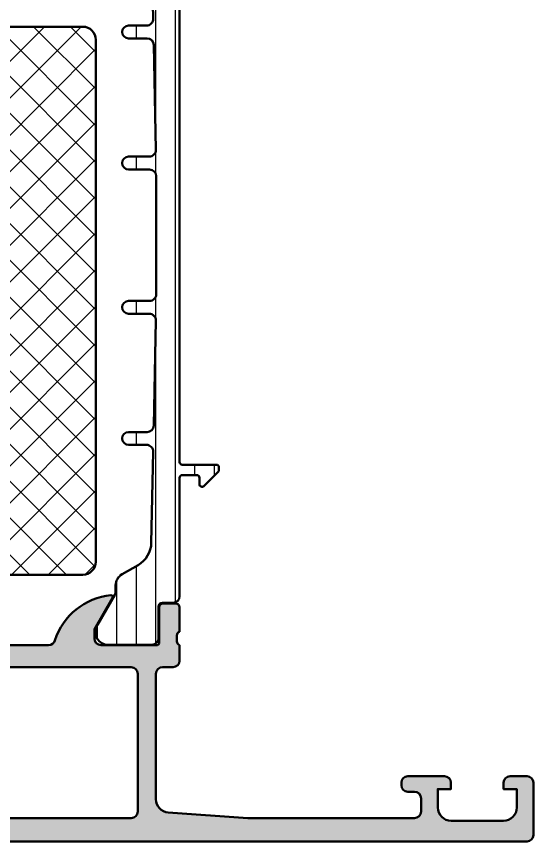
# Model space of a CAD drawing. Extents: x -35 to 63, y 0 to 100.
# Drawn here: x 23.5 to 63, y 0 to 62.9 of the extents above; entities that cross this region are included whole.
import ezdxf

# ---------------------------------------------------------------- set-up
doc = ezdxf.new("R2010")
doc.units = 0
for name, color, linetype, lineweight in [('0S-Alu contour', 7, 'Continuous', 50), ('0S-Alu hatch', 252, 'Continuous', 25), ('0S-Plastic contour', 254, 'Continuous', 50), ('0S-Plastic hatch', 253, 'Continuous', 25), ('0S-PT contour', 91, 'Continuous', 50), ('0S-PT hatch', 103, 'Continuous', 25)]:
    doc.layers.add(name, color=color, linetype=linetype, lineweight=lineweight)

# ---------------------------------------------------------------- blocks, each defined once
blk = doc.blocks.new('441860__01BCD698_ABBE_48A2_83B6_18DC0611B8E8_')
at = {"layer": '0S-PT hatch'}
h = blk.add_hatch(dxfattribs=at)
h.set_pattern_fill('ANSI37', color=256, scale=0.625, angle=90, style=0)
h.set_pattern_definition([(135, (0, 0), (-1.403165018917055, -1.403165018917055), []), (225, (0, 0), (1.403165018917055, -1.403165018917055), [])])
edge = h.paths.add_edge_path()
edge.add_line((12.21179744661189, 62.14999999999996), (28.5899999999999, 62.14999999999992))
edge.add_ellipse((28.5899999999999, 61.14999999999987), major_axis=(-1.000000000000049, 0), ratio=1, start_angle=180, end_angle=270, ccw=False)
edge.add_line((29.58999999999995, 61.14999999999987), (29.59000000000001, 21.3500000000001))
edge.add_ellipse((28.58999999999996, 21.3500000000001), major_axis=(-1.000000000000042, 0), ratio=1, start_angle=90.0000000000004, end_angle=180, ccw=False)
edge.add_line((28.58999999999997, 20.35000000000005), (12.21179744661188, 20.35000000000001))
edge.add_line((12.21179744661188, 20.35000000000001), (2.59000000000006, 20.35000000000001))
edge.add_ellipse((2.590000000000067, 21.35000000000001), major_axis=(-0.9999999999999928, 0), ratio=1, start_angle=0, end_angle=89.9999999999996, ccw=False)
edge.add_line((1.590000000000074, 21.35000000000001), (1.590000000000067, 22.45))
edge.add_line((1.590000000000067, 22.45), (-5.181893809627972, 31.7707122069227))
edge.add_ellipse((-3.563859820878143, 32.9462827115076), major_axis=(-1.999999999999917, 0), ratio=1, start_angle=9.36019080191329, end_angle=36, ccw=False)
edge.add_line((-5.537230626079781, 32.62100180955129), (-8.36157335858983, 49.75534772011233))
edge.add_ellipse((-6.388202553388076, 50.08062862206866), major_axis=(-2.000000000000035, 0), ratio=1, start_angle=-45.00000000000023, end_angle=9.360190801913404, ccw=False)
edge.add_line((-7.802416115761189, 51.49484218444179), (-3.895786437626874, 55.40147186257605))
edge.add_arc((-5.30999999999998, 56.81568542494912), 1.999999999999996, 315.0000000000006, 360)
edge.add_line((-3.309999999999984, 56.81568542494912), (-3.309999999999853, 60.53341924626914))
edge.add_ellipse((-2.309999999999824, 60.5334192462691), major_axis=(-1.000000000000028, 0), ratio=1, start_angle=299.9999999999988, end_angle=360, ccw=False)
edge.add_line((-2.809999999999822, 61.39944465005358), (-1.742050807568823, 62.01602540378445))
edge.add_ellipse((-1.242050807568809, 61.15000000000001), major_axis=(-1.000000000000002, 0), ratio=1, start_angle=270, end_angle=300.00000000000085, ccw=False)
edge.add_line((-1.242050807568809, 62.15000000000003), (12.21179744661189, 62.14999999999996))
at = {"layer": '0S-PT contour', "color": 7}
for points in [[(-2.809999999999822, 61.39944465005358), (-1.742050807568823, 62.01602540378445)], [(-1.242050807568809, 62.15000000000003), (12.21179744661189, 62.14999999999996)], [(12.21179744661189, 62.14999999999996), (28.5899999999999, 62.14999999999992)], [(29.58999999999995, 61.14999999999987), (29.59000000000001, 21.3500000000001)], [(-3.309999999999984, 56.81568542494912), (-3.309999999999853, 60.53341924626914)], [(-7.802416115761189, 51.49484218444179), (-3.895786437626874, 55.40147186257605)], [(-5.537230626079781, 32.62100180955129), (-8.36157335858983, 49.75534772011233)], [(1.590000000000074, 21.35000000000001), (1.590000000000067, 22.45), (-5.181893809627972, 31.7707122069227)], [(28.58999999999997, 20.35000000000005), (12.21179744661188, 20.35000000000001), (2.59000000000006, 20.35000000000001)]]:
    blk.add_lwpolyline(points, dxfattribs=at)
at = {"layer": '0S-PT contour', "color": 7, "extrusion": (0, 0, -1)}
for centre, radius, start, end in [((1.242050807568809, 61.15000000000001), 1.000000000000002, 59.99999999999915, 90), ((-28.5899999999999, 61.14999999999987), 1.000000000000049, 90, 180), ((2.309999999999824, 60.5334192462691), 1.000000000000028, 0, 60.00000000000118), ((6.388202553388076, 50.08062862206866), 2.000000000000035, 350.6398091980866, 45.00000000000029), ((3.563859820878143, 32.9462827115076), 1.999999999999917, 324.0000000000001, 350.6398091980867), ((-2.590000000000067, 21.35000000000001), 0.9999999999999928, 270.0000000000004, 0), ((-28.58999999999996, 21.3500000000001), 1.000000000000042, 180, 269.9999999999996)]:
    blk.add_arc(centre, radius, start, end, dxfattribs=at)
at = {"layer": '0S-PT contour', "color": 7}
blk.add_arc((-5.30999999999998, 56.81568542494912), 1.999999999999996, 315.0000000000006, 0, dxfattribs=at)
blk = doc.blocks.new('445610__CFF94B9D_07EE_49FE_946E_D429A6747E32_')
at = {"layer": '0S-Alu hatch'}
h = blk.add_hatch(color=256, dxfattribs=at)
edge = h.paths.add_edge_path()
edge.add_ellipse((-2.710000000000015, 12.8), major_axis=(-0.5100000000000016, 0), ratio=1, start_angle=180, end_angle=270, ccw=False)
edge.add_line((-2.200000000000009, 12.8), (-2.200000000000024, 7.499999999999991))
edge.add_ellipse((-2.710000000000015, 7.499999999999992), major_axis=(-0.5099999999999909, 0), ratio=1, start_angle=90, end_angle=180, ccw=False)
edge.add_line((-2.710000000000015, 6.990000000000001), (-3.309999999999995, 6.990000000000007))
edge.add_arc((-3.309999999999995, 6.499999999999992), 0.4900000000000154, 90, 180)
edge.add_line((-3.800000000000011, 6.499999999999992), (-3.799999999999961, 5.999999999999966))
edge.add_arc((-3.30999999999998, 5.999999999999992), 0.4899999999999807, 180, 269.9999999999983)
edge.add_line((-3.309999999999995, 5.510000000000012), (7.889999999999972, 5.510000000000005))
edge.add_ellipse((7.889999999999957, 5.000000000000011), major_axis=(-0.5099999999999936, 0), ratio=1, start_angle=180, end_angle=269.9999999999984, ccw=False)
edge.add_line((8.399999999999952, 5.000000000000011), (8.399999999999984, 2.200000000000017))
edge.add_ellipse((7.889999999999979, 2.200000000000014), major_axis=(-0.5100000000000052, 0), ratio=1, start_angle=90, end_angle=180, ccw=False)
edge.add_line((7.889999999999979, 1.690000000000009), (7.489999999999994, 1.690000000000004))
edge.add_arc((7.48999999999998, 1.199999999999998), 0.490000000000006, 89.99999999999834, 180)
edge.add_line((6.999999999999975, 1.199999999999998), (7.000000000000042, 0.4999999999999396))
edge.add_arc((7.490000000000009, 0.4999999999999795), 0.4899999999999665, 180, 270.0000000000008)
edge.add_line((7.490000000000016, 0.010000000000013), (62.49, 0.0100000000000001))
edge.add_arc((62.49, 0.5000000000000002), 0.4900000000000002, 270, 360)
edge.add_line((62.98, 0.5000000000000002), (62.98, 4.499999999999999))
edge.add_arc((62.49, 4.499999999999999), 0.490000000000002, 0, 90)
edge.add_line((62.49, 4.990000000000001), (61.18999999999999, 4.99))
edge.add_arc((61.18999999999999, 4.5), 0.4900000000000003, 90, 180)
edge.add_line((60.69999999999999, 4.5), (60.69999999999999, 4.010000000000005))
edge.add_line((60.69999999999999, 4.010000000000005), (61.69999999999999, 4.009999999999999))
edge.add_line((61.69999999999999, 4.009999999999999), (61.69999999999997, 2.599999999999995))
edge.add_ellipse((60.68999999999996, 2.600000000000012), major_axis=(-1.010000000000005, 0), ratio=1, start_angle=90.0000000000004, end_angle=180, ccw=False)
edge.add_line((60.68999999999997, 1.590000000000007), (56.69, 1.589999999999993))
edge.add_ellipse((56.68999999999999, 2.599999999999992), major_axis=(-1.009999999999999, 0), ratio=1, start_angle=0, end_angle=90.0000000000004, ccw=False)
edge.add_line((55.67999999999999, 2.599999999999992), (55.67999999999999, 4.009999999999999))
edge.add_line((55.67999999999999, 4.009999999999999), (56.67999999999999, 4.009999999999999))
edge.add_line((56.67999999999999, 4.009999999999999), (56.67999999999999, 4.499999999999998))
edge.add_arc((56.18999999999999, 4.499999999999998), 0.490000000000002, 0, 90)
edge.add_line((56.18999999999999, 4.99), (53.39000000000001, 4.99))
edge.add_arc((53.39000000000001, 4.499999999999996), 0.4900000000000038, 90, 180)
edge.add_line((52.9, 4.499999999999996), (52.9, 4.299999999999982))
edge.add_arc((53.39000000000001, 4.299999999999982), 0.490000000000002, 180, 270)
edge.add_line((53.39000000000001, 3.80999999999998), (53.89000000000001, 3.809999999999982))
edge.add_ellipse((53.89000000000001, 3.299999999999986), major_axis=(-0.5099999999999963, 0), ratio=1, start_angle=180, end_angle=270, ccw=False)
edge.add_line((54.40000000000001, 3.299999999999986), (54.39999999999999, 2.299999999999978))
edge.add_ellipse((53.88999999999999, 2.299999999999986), major_axis=(-0.5100000000000052, 0), ratio=1, start_angle=90, end_angle=180, ccw=False)
edge.add_line((53.88999999999999, 1.789999999999981), (41.18964331152376, 1.789999999999981))
edge.add_line((41.18964331152376, 1.789999999999981), (35.1180404795122, 2.223685916572258))
edge.add_ellipse((35.19, 3.231119203401299), major_axis=(-1.009999999999999, 0), ratio=1, start_angle=0, end_angle=85.91438322002477, ccw=False)
edge.add_line((34.17999999999999, 3.231119203401299), (34.18000000000024, 12.80000000000001))
edge.add_ellipse((34.69000000000024, 12.8), major_axis=(-0.5100000000000016, 0), ratio=1, start_angle=270.0000000000008, end_angle=360, ccw=False)
edge.add_line((34.69000000000023, 13.31), (35.49000000000001, 13.31))
edge.add_arc((35.49000000000001, 13.80000000000001), 0.4900000000000038, 270, 360)
edge.add_line((35.98000000000001, 13.80000000000001), (35.98000000000001, 14.99262344879951))
edge.add_ellipse((36.06883644654304, 15.26752059199312), major_axis=(-0.2888950563273834, 0), ratio=1, start_angle=-1.144255259760996, end_angle=72.09111310865973, ccw=False)
edge.add_line((35.77999900000005, 15.2732897379373), (35.77999900000004, 15.72668241068085))
edge.add_ellipse((36.06886709564321, 15.73244365946859), major_axis=(-0.2889255417371545, 0), ratio=1, start_angle=-72.08667931351499, end_angle=1.1425681414651763, ccw=False)
edge.add_line((35.98000000000003, 16.00736293485694), (35.98000000000002, 17.87999800000002))
edge.add_arc((35.69000000000003, 17.87999800000002), 0.2899999999999956, 0, 89.99999999999721)
edge.add_line((35.69000000000004, 18.16999800000002), (34.71002568095723, 18.16999800000001))
edge.add_arc((34.71002568095723, 17.87999800000002), 0.2899999999999885, 90, 180)
edge.add_line((34.42002568095724, 17.87999800000002), (34.42002568095726, 15.12000000000004))
edge.add_ellipse((34.29002568095724, 15.12000000000004), major_axis=(-0.1300000000000097, 0), ratio=1, start_angle=90, end_angle=180, ccw=False)
edge.add_line((34.29002568095724, 14.99000000000003), (29.99000000000005, 14.99000000000004))
edge.add_ellipse((29.99000000000005, 15.50000000000002), major_axis=(-0.5099999999999874, 0), ratio=1, start_angle=0, end_angle=90, ccw=False)
edge.add_line((29.48000000000007, 15.50000000000002), (29.48000000000014, 16.2026794919244))
edge.add_line((29.48000000000014, 16.2026794919244), (30.86283520358467, 18.59782032302762))
edge.add_arc((30.75188021535187, 18.66188021535177), 0.1281197846482875, 329.9999999999972, 455.622577550799)
edge.add_arc((31.22822324117371, 13.82339113815267), 4.989999999999554, 95.6225775507912, 162.2515836439295)
edge.add_ellipse((25.98999999999989, 15.50000000000053), major_axis=(-0.5100000000004781, 0), ratio=1, start_angle=90.0000000000008, end_angle=162.2515836439291, ccw=False)
edge.add_line((25.98999999999989, 14.99000000000005), (6.990000000000144, 14.99000000000003))
edge.add_ellipse((6.990000000000151, 15.50000000000094), major_axis=(-0.5100000000009111, 0), ratio=1, start_angle=17.74841635607021, end_angle=89.9999999999992, ccw=False)
edge.add_arc((1.751776758826338, 13.82339113815311), 4.989999999999104, 17.74841635607037, 84.3774224492091)
edge.add_arc((2.228119784648143, 18.66188021535176), 0.1281197846482885, 84.37742244921515, 209.9999999999988)
edge.add_line((2.117164796415332, 18.59782032302762), (3.499999999999857, 16.2026794919244))
edge.add_line((3.499999999999857, 16.2026794919244), (3.499999999999957, 15.50000000000009))
edge.add_ellipse((2.989999999999973, 15.50000000000002), major_axis=(-0.5099999999999838, 0), ratio=1, start_angle=90, end_angle=180, ccw=False)
edge.add_line((2.989999999999973, 14.99000000000004), (-1.310025680957231, 14.99000000000005))
edge.add_ellipse((-1.310025680957245, 15.12000000000005), major_axis=(-0.1300000000000026, 0), ratio=1, start_angle=0, end_angle=90.0000000000062, ccw=False)
edge.add_line((-1.440025680957248, 15.12000000000005), (-1.440025680957212, 17.87999800000001))
edge.add_arc((-1.730025680957204, 17.87999800000001), 0.289999999999992, 0, 90)
edge.add_line((-1.730025680957204, 18.16999800000001), (-2.710000000000015, 18.16999800000001))
edge.add_arc((-2.710000000000029, 17.87999800000001), 0.2899999999999991, 89.99999999999721, 180)
edge.add_line((-3.000000000000028, 17.87999800000001), (-3.000000000000007, 16.00736293485691))
edge.add_ellipse((-3.088867095643145, 15.73244365946855), major_axis=(-0.2889255417371483, 0), ratio=1, start_angle=178.8574318585939, end_angle=252.0866793135221, ccw=False)
edge.add_line((-2.799998999999971, 15.72668241068111), (-2.799999000000006, 15.27328973793624))
edge.add_ellipse((-3.088836446543062, 15.2675205919931), major_axis=(-0.2888950563274246, 0), ratio=1, start_angle=106.1312633629959, end_angle=181.144255259553, ccw=False)
edge.add_line((-3.00857017348752, 14.99), (-3.309999999999952, 14.99))
edge.add_arc((-3.30999999999998, 14.49999999999996), 0.4900000000000358, 89.99999999999667, 180)
edge.add_line((-3.800000000000016, 14.49999999999996), (-3.79999999999999, 13.80000000000002))
edge.add_arc((-3.309999999999995, 13.80000000000001), 0.4899999999999949, 180, 269.9999999999983)
edge.add_line((-3.310000000000009, 13.31000000000002), (-2.710000000000015, 13.31))
edge = h.paths.add_edge_path()
edge.add_line((-0.7099999999999937, 7.500000000000029), (-0.7100000000000009, 12.79999999999998))
edge.add_ellipse((-0.2099999999999866, 12.79999999999998), major_axis=(-0.5000000000000142, 0), ratio=1, start_angle=269.9999999999984, end_angle=360, ccw=False)
edge.add_line((-0.2099999999999724, 13.29999999999999), (32.29000000000026, 13.29999999999922))
edge.add_ellipse((32.29000000000025, 12.79999999999921), major_axis=(-0.5000000000000107, 0), ratio=1, start_angle=180, end_angle=269.9999999999984, ccw=False)
edge.add_line((32.79000000000027, 12.79999999999921), (32.79000000000025, 2.300000000000004))
edge.add_ellipse((32.29000000000025, 2.300000000000004), major_axis=(-0.5, 0), ratio=1, start_angle=90, end_angle=180, ccw=False)
edge.add_line((32.29000000000025, 1.800000000000004), (10.49, 1.800000000000003))
edge.add_ellipse((10.49000000000001, 2.30000000000001), major_axis=(-0.5000000000000071, 0), ratio=1, start_angle=0, end_angle=89.9999999999992, ccw=False)
edge.add_line((9.99, 2.300000000000006), (9.989999999999974, 5.300000000000005))
edge.add_arc((8.28999999999997, 5.300000000000005), 1.700000000000002, 0, 89.99999999999953)
edge.add_line((8.289999999999983, 7.000000000000007), (-0.2099999999999795, 7.000000000000007))
edge.add_ellipse((-0.2099999999999724, 7.500000000000029), major_axis=(-0.5000000000000214, 0), ratio=1, start_angle=0, end_angle=89.9999999999992, ccw=False)
at = {"layer": '0S-Alu contour', "color": 7}
for points in [[(2.117164796415332, 18.59782032302762), (3.499999999999857, 16.2026794919244), (3.499999999999957, 15.50000000000009)], [(29.48000000000007, 15.50000000000002), (29.48000000000014, 16.2026794919244), (30.86283520358467, 18.59782032302762)], [(-3.000000000000028, 17.87999800000001), (-3.000000000000007, 16.00736293485691)], [(-1.730025680957204, 18.16999800000001), (-2.710000000000015, 18.16999800000001)], [(-1.440025680957248, 15.12000000000005), (-1.440025680957212, 17.87999800000001)], [(34.42002568095724, 17.87999800000002), (34.42002568095726, 15.12000000000004)], [(35.69000000000004, 18.16999800000002), (34.71002568095723, 18.16999800000001)], [(35.98000000000003, 16.00736293485694), (35.98000000000002, 17.87999800000002)], [(-2.799998999999971, 15.72668241068111), (-2.799999000000006, 15.27328973793624)], [(35.77999900000005, 15.2732897379373), (35.77999900000004, 15.72668241068085)], [(-3.800000000000016, 14.49999999999996), (-3.79999999999999, 13.80000000000002)], [(-3.00857017348752, 14.99), (-3.309999999999952, 14.99)], [(2.989999999999973, 14.99000000000004), (-1.310025680957231, 14.99000000000005)], [(25.98999999999989, 14.99000000000005), (6.990000000000144, 14.99000000000003)], [(34.29002568095724, 14.99000000000003), (29.99000000000005, 14.99000000000004)], [(35.98000000000001, 13.80000000000001), (35.98000000000001, 14.99262344879951)], [(-3.310000000000009, 13.31000000000002), (-2.710000000000015, 13.31)], [(-0.2099999999999724, 13.29999999999999), (32.29000000000026, 13.29999999999922)], [(34.69000000000023, 13.31), (35.49000000000001, 13.31)], [(-2.200000000000009, 12.8), (-2.200000000000024, 7.499999999999991)], [(-0.7099999999999937, 7.500000000000029), (-0.7100000000000009, 12.79999999999998)], [(32.79000000000027, 12.79999999999921), (32.79000000000025, 2.300000000000004)], [(34.17999999999999, 3.231119203401299), (34.18000000000024, 12.80000000000001)], [(-2.710000000000015, 6.990000000000001), (-3.309999999999995, 6.990000000000007)], [(8.289999999999983, 7.000000000000007), (-0.2099999999999795, 7.000000000000007)], [(-3.800000000000011, 6.499999999999992), (-3.799999999999961, 5.999999999999966)], [(-3.309999999999995, 5.510000000000012), (7.889999999999972, 5.510000000000005)], [(9.99, 2.300000000000006), (9.989999999999974, 5.300000000000005)], [(8.399999999999952, 5.000000000000011), (8.399999999999984, 2.200000000000017)], [(52.9, 4.499999999999996), (52.9, 4.299999999999982)], [(56.18999999999999, 4.99), (53.39000000000001, 4.99)], [(55.67999999999999, 2.599999999999992), (55.67999999999999, 4.009999999999999), (56.67999999999999, 4.009999999999999), (56.67999999999999, 4.499999999999998)], [(60.69999999999999, 4.5), (60.69999999999999, 4.010000000000005), (61.69999999999999, 4.009999999999999), (61.69999999999997, 2.599999999999995)], [(62.49, 4.990000000000001), (61.18999999999999, 4.99)], [(62.98, 0.5000000000000002), (62.98, 4.499999999999999)], [(53.39000000000001, 3.80999999999998), (53.89000000000001, 3.809999999999982)], [(54.40000000000001, 3.299999999999986), (54.39999999999999, 2.299999999999978)], [(53.88999999999999, 1.789999999999981), (41.18964331152376, 1.789999999999981), (35.1180404795122, 2.223685916572258)], [(7.889999999999979, 1.690000000000009), (7.489999999999994, 1.690000000000004)], [(32.29000000000025, 1.800000000000004), (10.49, 1.800000000000003)], [(60.68999999999997, 1.590000000000007), (56.69, 1.589999999999993)], [(6.999999999999975, 1.199999999999998), (7.000000000000042, 0.4999999999999396)], [(7.490000000000016, 0.010000000000013), (62.49, 0.0100000000000001)]]:
    blk.add_lwpolyline(points, dxfattribs=at)
for centre, radius, start, end in [((2.228119784648143, 18.66188021535176), 0.1281197846482885, 84.37742244921515, 209.9999999999988), ((1.751776758826338, 13.82339113815311), 4.989999999999104, 17.74841635607037, 84.3774224492091), ((31.22822324117371, 13.82339113815267), 4.989999999999554, 95.6225775507912, 162.2515836439295), ((30.75188021535187, 18.66188021535177), 0.1281197846482875, 329.9999999999972, 95.6225775507991), ((-2.710000000000029, 17.87999800000001), 0.2899999999999991, 89.99999999999721, 180), ((-1.730025680957204, 17.87999800000001), 0.289999999999992, 0, 90), ((34.71002568095723, 17.87999800000002), 0.2899999999999885, 90, 180), ((35.69000000000003, 17.87999800000002), 0.2899999999999956, 0, 89.99999999999721), ((-3.30999999999998, 14.49999999999996), 0.4900000000000358, 89.99999999999667, 180), ((-3.309999999999995, 13.80000000000001), 0.4899999999999949, 180, 269.9999999999983), ((35.49000000000001, 13.80000000000001), 0.4900000000000038, 270, 0), ((-3.309999999999995, 6.499999999999992), 0.4900000000000154, 90, 180), ((8.28999999999997, 5.300000000000005), 1.700000000000002, 0, 89.99999999999953), ((-3.30999999999998, 5.999999999999992), 0.4899999999999807, 180, 269.9999999999983), ((53.39000000000001, 4.499999999999996), 0.4900000000000038, 90, 180), ((56.18999999999999, 4.499999999999998), 0.490000000000002, 0, 90), ((61.18999999999999, 4.5), 0.4900000000000003, 90, 180), ((62.49, 4.499999999999999), 0.490000000000002, 0, 90), ((53.39000000000001, 4.299999999999982), 0.490000000000002, 180, 270), ((7.48999999999998, 1.199999999999998), 0.490000000000006, 89.99999999999834, 180), ((7.490000000000009, 0.4999999999999795), 0.4899999999999665, 180, 270.0000000000008), ((62.49, 0.5000000000000002), 0.4900000000000002, 270, 0)]:
    blk.add_arc(centre, radius, start, end, dxfattribs=at)
at = {"layer": '0S-Alu contour', "color": 7, "extrusion": (0, 0, -1)}
for centre, radius, start, end in [((3.088867095643145, 15.73244365946855), 0.2889255417371483, 107.9133206864779, 181.1425681414062), ((-36.06886709564321, 15.73244365946859), 0.2889255417371545, 358.8574318585348, 72.08667931351503), ((3.088836446543062, 15.2675205919931), 0.2888950563274246, 178.855744740447, 253.8687366370041), ((1.310025680957245, 15.12000000000005), 0.1300000000000026, 269.9999999999938, 0), ((-2.989999999999973, 15.50000000000002), 0.5099999999999838, 180, 270), ((-6.990000000000151, 15.50000000000094), 0.5100000000009111, 270.0000000000008, 342.2515836439298), ((-25.98999999999989, 15.50000000000053), 0.5100000000004781, 197.748416356071, 269.9999999999992), ((-29.99000000000005, 15.50000000000002), 0.5099999999999874, 270, 0), ((-34.29002568095724, 15.12000000000004), 0.1300000000000097, 180, 270), ((-36.06883644654304, 15.26752059199312), 0.2888950563273834, 287.9088868913403, 1.144255259760998), ((2.710000000000015, 12.8), 0.5100000000000016, 90, 180), ((0.2099999999999866, 12.79999999999998), 0.5000000000000142, 0, 90.0000000000016), ((-32.29000000000025, 12.79999999999921), 0.5000000000000107, 90.0000000000016, 180), ((-34.69000000000024, 12.8), 0.5100000000000016, 0, 89.9999999999992), ((2.710000000000015, 7.499999999999992), 0.5099999999999909, 180, 270), ((0.2099999999999724, 7.500000000000029), 0.5000000000000214, 270.0000000000008, 0), ((-7.889999999999957, 5.000000000000011), 0.5099999999999936, 90.0000000000016, 180), ((-53.89000000000001, 3.299999999999986), 0.5099999999999963, 90, 180), ((-35.19, 3.231119203401299), 1.009999999999999, 274.0856167799752, 0), ((-56.68999999999999, 2.599999999999992), 1.009999999999999, 269.9999999999996, 0), ((-60.68999999999996, 2.600000000000012), 1.010000000000005, 180, 269.9999999999996), ((-7.889999999999979, 2.200000000000014), 0.5100000000000052, 180, 270), ((-10.49000000000001, 2.30000000000001), 0.5000000000000071, 270.0000000000008, 0), ((-32.29000000000025, 2.300000000000004), 0.5, 180, 270), ((-53.88999999999999, 2.299999999999986), 0.5100000000000052, 180, 270)]:
    blk.add_arc(centre, radius, start, end, dxfattribs=at)
blk = doc.blocks.new('284511__75465D1D_73BC_4DC1_8D94_61DD433ABA36___9990F4B4_CA27_4A38_8D8D_D9966A58F8E6_')
at = {"layer": '0S-Plastic hatch'}
h = blk.add_hatch(dxfattribs=at)
h.set_pattern_fill('ANSI31', color=256, scale=0.4680000000000001, angle=45, style=0)
h.set_pattern_definition([(90, (0, 0), (-1.4859, 0), [])])
edge = h.paths.add_edge_path()
edge.add_ellipse((31.813445909191, 69.66407150601391), major_axis=(-2.009999999999942, 0), ratio=1, start_angle=181.170195282335, end_angle=240.0000000000002, ccw=False)
edge.add_line((33.8230267081173, 69.70512041082854), (33.96488342538069, 62.760415393759))
edge.add_ellipse((33.45498978983221, 62.75000000000008), major_axis=(-0.5099999999999993, 0), ratio=1, start_angle=90.0000000000008, end_angle=181.1701952823338, ccw=False)
edge.add_line((33.45498978983221, 62.24000000000008), (32.08999999999999, 62.24000000000005))
edge.add_arc((32.08999999999999, 61.75000000000006), 0.4899999999999878, 90, 270)
edge.add_line((32.08999999999999, 61.26000000000008), (33.49584299149154, 61.26000000000003))
edge.add_ellipse((33.49584299149153, 60.75000000000003), major_axis=(-0.509999999999998, 0), ratio=1, start_angle=181.1701952823375, end_angle=269.9999999999984, ccw=False)
edge.add_line((34.00573662704001, 60.760415393759), (34.16914943367725, 52.76041539375898))
edge.add_ellipse((33.65925579812879, 52.75000000000005), major_axis=(-0.5099999999999851, 0), ratio=1, start_angle=90.0000000000008, end_angle=181.1701952823338, ccw=False)
edge.add_line((33.6592557981288, 52.24000000000007), (32.09, 52.24000000000007))
edge.add_arc((32.09, 51.75000000000006), 0.490000000000002, 90, 270)
edge.add_line((32.09, 51.26000000000006), (33.69, 51.26000000000005))
edge.add_ellipse((33.69, 50.75000000000003), major_axis=(-0.5100000000000194, 0), ratio=1, start_angle=180, end_angle=270, ccw=False)
edge.add_line((34.20000000000002, 50.75000000000003), (34.20000000000001, 41.75000000000014))
edge.add_ellipse((33.68999999999993, 41.75000000000014), major_axis=(-0.5100000000000761, 0), ratio=1, start_angle=89.9999999999992, end_angle=180, ccw=False)
edge.add_line((33.68999999999993, 41.24000000000005), (32.09, 41.24000000000006))
edge.add_arc((32.09, 40.75000000000005), 0.4900000000000091, 90, 270)
edge.add_line((32.09, 40.26000000000005), (33.65925579812883, 40.26000000000007))
edge.add_ellipse((33.65925579812883, 39.75000000000012), major_axis=(-0.5099999999999554, 0), ratio=1, start_angle=178.8298047176639, end_angle=270, ccw=False)
edge.add_line((34.16914943367726, 39.73958460624118), (34.00573662704, 31.73958460624112))
edge.add_ellipse((33.49584299149153, 31.75000000000006), major_axis=(-0.5099999999999958, 0), ratio=1, start_angle=89.9999999999992, end_angle=178.8298047176658, ccw=False)
edge.add_line((33.49584299149152, 31.24000000000006), (32.09000000000002, 31.24000000000007))
edge.add_arc((32.09000000000002, 30.75000000000007), 0.490000000000002, 90, 270)
edge.add_line((32.09000000000002, 30.26000000000007), (33.45498978983221, 30.26000000000007))
edge.add_ellipse((33.45498978983221, 29.75000000000007), major_axis=(-0.5100000000000016, 0), ratio=1, start_angle=178.8298047176658, end_angle=269.9999999999992, ccw=False)
edge.add_line((33.96488342538069, 29.73958460624113), (33.82302670811729, 22.79487958917157))
edge.add_ellipse((31.81344590919093, 22.83592849398618), major_axis=(-2.009999999999997, 0), ratio=1, start_angle=119.9999999999981, end_angle=178.8298047176664, ccw=False)
edge.add_line((32.81844590919087, 21.09521743237943), (31.59500000000014, 20.38886060736926))
edge.add_arc((32.09000000000009, 19.5314954576227), 0.9899999999999471, 119.9999999999983, 180)
edge.add_line((31.10000000000014, 19.5314954576227), (31.10000000000014, 19.07899671221207))
edge.add_ellipse((30.59002263812886, 19.0741914672896), major_axis=(-0.5099999999999515, 0), ratio=1, start_angle=150.0000034006559, end_angle=180.5398516222338, ccw=False)
edge.add_line((31.03169560919381, 18.81919149350408), (29.71305944591096, 16.53524634894238))
edge.add_arc((30.5457711508919, 15.9998180747229), 0.9899960709244853, 147.2592430116222, 261.7771036411003)
edge.add_line((30.4041775038158, 15.02000000000004), (33.88000463962509, 15.01999999999308))
edge.add_arc((33.88000531041846, 15.50999530673881), 0.4899953067461799, 269.9999215632704, 360.0002240452364)
edge.add_line((34.3700006171609, 15.50999722278071), (34.36966598775747, 17.90999699999989))
edge.add_ellipse((34.67966598775748, 17.90999700000005), major_axis=(-0.3100000000000023, 0), ratio=1, start_angle=270, end_angle=360, ccw=False)
edge.add_line((34.67966598775748, 18.21999700000005), (35.49000000000001, 18.21999700000005))
edge.add_arc((35.49000000000001, 18.70999700000015), 0.4900000000001051, 270, 360)
edge.add_line((35.98000000000012, 18.70999700000015), (35.98000000000008, 27.74999999999621))
edge.add_ellipse((36.19000000000378, 27.74999999999621), major_axis=(-0.2100000000036992, 0), ratio=1, start_angle=270.0000000000058, end_angle=360, ccw=False)
edge.add_line((36.19000000000376, 27.95999999999991), (37.28999999999603, 27.96000000000001))
edge.add_ellipse((37.28999999999604, 27.74999999999982), major_axis=(-0.2100000000001926, 0), ratio=1, start_angle=180, end_angle=270.00000000000387, ccw=False)
edge.add_line((37.49999999999623, 27.74999999999982), (37.49999999999625, 27.24999999999996))
edge.add_arc((37.68999999999625, 27.24999999999996), 0.1900000000000048, 180, 315.0000000000007)
edge.add_line((37.8243502884217, 27.1156497115745), (38.92435028842169, 28.21564971157453))
edge.add_arc((38.78999999999623, 28.34999999999999), 0.1900000000000288, 315.0000000000007, 360)
edge.add_line((38.97999999999625, 28.34999999999999), (38.97999999999601, 28.5500000000004))
edge.add_arc((38.78999999999623, 28.55000000000017), 0.1899999999997881, 0, 90)
edge.add_line((38.78999999999623, 28.73999999999996), (36.18999999999618, 28.73999999999995))
edge.add_ellipse((36.18999999999618, 28.94999999999606), major_axis=(-0.2099999999961071, 0), ratio=1, start_angle=0, end_angle=90.00000000000188, ccw=False)
edge.add_line((35.98000000000007, 28.94999999999606), (35.97999999999994, 63.55000000001144))
edge.add_ellipse((36.18999999999616, 63.55000000001142), major_axis=(-0.2099999999962172, 0), ratio=1, start_angle=270, end_angle=360, ccw=False)
edge.add_line((36.18999999999616, 63.76000000000764), (38.78999999999621, 63.76000000000765))
edge.add_arc((38.7899999999962, 63.95000000000746), 0.1899999999998059, 270.0000000000021, 360)
edge.add_line((38.97999999999601, 63.95000000000746), (38.97999999999625, 64.15000000000738))
edge.add_arc((38.78999999999614, 64.15000000000761), 0.1900000000001114, 0, 45)
edge.add_line((38.92435028842167, 64.28435028843313), (37.82435028842171, 65.38435028843311))
edge.add_arc((37.68999999999625, 65.25000000000765), 0.1900000000000137, 44.99999999999848, 180)
edge.add_line((37.49999999999623, 65.25000000000765), (37.49999999999624, 64.75000000000777))
edge.add_ellipse((37.28999999999606, 64.75000000000777), major_axis=(-0.2100000000001856, 0), ratio=1, start_angle=89.99999999999233, end_angle=180, ccw=False)
edge.add_line((37.28999999999603, 64.54000000000758), (36.18999999999993, 64.5400000000077))
edge.add_ellipse((36.18999999999995, 64.75000000000772), major_axis=(-0.2100000000000222, 0), ratio=1, start_angle=0, end_angle=89.9999999999942, ccw=False)
edge.add_line((35.97999999999993, 64.7500000000077), (35.9799999999999, 73.79000300000001))
edge.add_arc((35.48999999999984, 73.79000300000001), 0.4900000000000589, 0, 90.00000000000082)
edge.add_line((35.48999999999983, 74.28000300000006), (34.67966598775735, 74.28000300000002))
edge.add_ellipse((34.67966598777279, 74.59000300001547), major_axis=(-0.3100000000154495, 0), ratio=1, start_angle=-0.007988694409391428, end_angle=89.9999999971464, ccw=False)
edge.add_line((34.36966599077062, 74.59004622301163), (34.37000061230755, 76.98993570233151))
edge.add_arc((33.88000463962494, 76.99000402256141), 0.4899959774455687, 359.9920112387994, 449.9999999999992)
edge.add_line((33.88000463962494, 77.48000000000698), (30.40417750381565, 77.48000000000003))
edge.add_arc((30.54577115089172, 76.50018192527719), 0.9899960709244655, 98.22289635889739, 212.740756988386)
edge.add_line((29.71305944591087, 75.96475365105759), (31.03169560919365, 73.68080850649594))
edge.add_ellipse((30.59002263812852, 73.42580853271029), major_axis=(-0.5100000000001818, 0), ratio=1, start_angle=179.4601483793812, end_angle=209.9999965993454, ccw=False)
edge.add_line((31.10000000000016, 73.42100328780221), (31.10000000000014, 72.96850454237752))
edge.add_arc((32.09000000000014, 72.96850454237746), 0.9900000000000019, 180, 239.9999999999987)
edge.add_line((31.59500000000012, 72.11113939263088), (32.81844590919096, 71.40478256762059))
at = {"layer": '0S-Plastic contour', "color": 7}
for points in [[(33.88000463962494, 77.48000000000698), (30.40417750381565, 77.48000000000003)], [(34.36966599077062, 74.59004622301163), (34.37000061230755, 76.98993570233151)], [(29.71305944591087, 75.96475365105759), (31.03169560919365, 73.68080850649594)], [(35.48999999999983, 74.28000300000006), (34.67966598775735, 74.28000300000002)], [(35.97999999999993, 64.7500000000077), (35.9799999999999, 73.79000300000001)], [(31.10000000000016, 73.42100328780221), (31.10000000000014, 72.96850454237752)], [(31.59500000000012, 72.11113939263088), (32.81844590919096, 71.40478256762059)], [(33.8230267081173, 69.70512041082854), (33.96488342538069, 62.760415393759)], [(37.49999999999623, 65.25000000000765), (37.49999999999624, 64.75000000000777)], [(38.92435028842167, 64.28435028843313), (37.82435028842171, 65.38435028843311)], [(37.28999999999603, 64.54000000000758), (36.18999999999993, 64.5400000000077)], [(35.98000000000007, 28.94999999999606), (35.97999999999994, 63.55000000001144)], [(36.18999999999616, 63.76000000000764), (38.78999999999621, 63.76000000000765)], [(38.97999999999601, 63.95000000000746), (38.97999999999625, 64.15000000000738)], [(33.45498978983221, 62.24000000000008), (32.08999999999999, 62.24000000000005)], [(32.08999999999999, 61.26000000000008), (33.49584299149154, 61.26000000000003)], [(34.00573662704001, 60.760415393759), (34.16914943367725, 52.76041539375898)], [(33.6592557981288, 52.24000000000007), (32.09, 52.24000000000007)], [(32.09, 51.26000000000006), (33.69, 51.26000000000005)], [(34.20000000000002, 50.75000000000003), (34.20000000000001, 41.75000000000014)], [(33.68999999999993, 41.24000000000005), (32.09, 41.24000000000006)], [(32.09, 40.26000000000005), (33.65925579812883, 40.26000000000007)], [(34.16914943367726, 39.73958460624118), (34.00573662704, 31.73958460624112)], [(33.49584299149152, 31.24000000000006), (32.09000000000002, 31.24000000000007)], [(32.09000000000002, 30.26000000000007), (33.45498978983221, 30.26000000000007)], [(33.96488342538069, 29.73958460624113), (33.82302670811729, 22.79487958917157)], [(38.78999999999623, 28.73999999999996), (36.18999999999618, 28.73999999999995)], [(38.97999999999625, 28.34999999999999), (38.97999999999601, 28.5500000000004)], [(35.98000000000012, 18.70999700000015), (35.98000000000008, 27.74999999999621)], [(36.19000000000376, 27.95999999999991), (37.28999999999603, 27.96000000000001)], [(37.49999999999623, 27.74999999999982), (37.49999999999625, 27.24999999999996)], [(37.8243502884217, 27.1156497115745), (38.92435028842169, 28.21564971157453)], [(32.81844590919087, 21.09521743237943), (31.59500000000014, 20.38886060736926)], [(31.10000000000014, 19.5314954576227), (31.10000000000014, 19.07899671221207)], [(31.03169560919381, 18.81919149350408), (29.71305944591096, 16.53524634894238)], [(34.3700006171609, 15.50999722278071), (34.36966598775747, 17.90999699999989)], [(34.67966598775748, 18.21999700000005), (35.49000000000001, 18.21999700000005)], [(30.4041775038158, 15.02000000000004), (33.88000463962509, 15.01999999999308)]]:
    blk.add_lwpolyline(points, dxfattribs=at)
for centre, radius, start, end in [((30.54577115089172, 76.50018192527719), 0.9899960709244655, 98.22289635889739, 212.740756988386), ((33.88000463962494, 76.99000402256141), 0.4899959774455687, 359.9920112387994, 89.99999999999918), ((35.48999999999984, 73.79000300000001), 0.4900000000000589, 0, 90.00000000000082), ((32.09000000000014, 72.96850454237746), 0.9900000000000019, 180, 239.9999999999987), ((37.68999999999625, 65.25000000000765), 0.1900000000000137, 44.99999999999848, 180), ((38.78999999999614, 64.15000000000761), 0.1900000000001114, 0, 45), ((38.7899999999962, 63.95000000000746), 0.1899999999998059, 270.0000000000021, 0), ((32.08999999999999, 61.75000000000006), 0.4899999999999878, 90, 270), ((32.09, 51.75000000000006), 0.490000000000002, 90, 270), ((32.09, 40.75000000000005), 0.4900000000000091, 90, 270), ((32.09000000000002, 30.75000000000007), 0.490000000000002, 90, 270), ((38.78999999999623, 28.55000000000017), 0.1899999999997881, 0, 90), ((38.78999999999623, 28.34999999999999), 0.1900000000000288, 315.0000000000007, 0), ((37.68999999999625, 27.24999999999996), 0.1900000000000048, 180, 315.0000000000007), ((32.09000000000009, 19.5314954576227), 0.9899999999999471, 119.9999999999983, 180), ((35.49000000000001, 18.70999700000015), 0.4900000000001051, 270, 0), ((30.5457711508919, 15.9998180747229), 0.9899960709244853, 147.2592430116222, 261.7771036411003), ((33.88000531041846, 15.50999530673881), 0.4899953067461799, 269.9999215632704, 0.000224045236415)]:
    blk.add_arc(centre, radius, start, end, dxfattribs=at)
at = {"layer": '0S-Plastic contour', "color": 7, "extrusion": (0, 0, -1)}
for centre, radius, start, end in [((-34.67966598777279, 74.59000300001547), 0.3100000000154495, 270.0000000028537, 0.0079886944094699), ((-30.59002263812852, 73.42580853271029), 0.5100000000001818, 150.0000034006546, 180.5398516206189), ((-31.813445909191, 69.66407150601391), 2.009999999999942, 119.9999999999998, 178.829804717665), ((-36.18999999999995, 64.75000000000772), 0.2100000000000222, 270.0000000000058, 0), ((-37.28999999999606, 64.75000000000777), 0.2100000000001856, 180, 270.0000000000077), ((-36.18999999999616, 63.55000000001142), 0.2099999999962172, 0, 90), ((-33.45498978983221, 62.75000000000008), 0.5099999999999993, 178.8298047176662, 269.9999999999992), ((-33.49584299149153, 60.75000000000003), 0.509999999999998, 90.0000000000016, 178.8298047176625), ((-33.65925579812879, 52.75000000000005), 0.5099999999999851, 178.8298047176662, 269.9999999999992), ((-33.69, 50.75000000000003), 0.5100000000000194, 90, 180), ((-33.68999999999993, 41.75000000000014), 0.5100000000000762, 180, 270.0000000000008), ((-33.65925579812883, 39.75000000000012), 0.5099999999999554, 90, 181.1701952823362), ((-33.49584299149153, 31.75000000000006), 0.5099999999999958, 181.1701952823343, 270.0000000000008), ((-33.45498978983221, 29.75000000000007), 0.5100000000000016, 90.0000000000008, 181.1701952823343), ((-36.18999999999618, 28.94999999999606), 0.2099999999961071, 269.9999999999981, 0), ((-36.19000000000378, 27.74999999999621), 0.2100000000036992, 0, 89.99999999999419), ((-37.28999999999604, 27.74999999999982), 0.2100000000001927, 89.99999999999613, 180), ((-31.81344590919093, 22.83592849398618), 2.009999999999997, 181.1701952823337, 240.0000000000019), ((-30.59002263812886, 19.0741914672896), 0.5099999999999515, 179.4601483777662, 209.9999965993442), ((-34.67966598775748, 17.90999700000005), 0.3100000000000023, 0, 90)]:
    blk.add_arc(centre, radius, start, end, dxfattribs=at)
blk = doc.blocks.new('441860__F2FC0C55_4D9D_4370_AA52_2A3262DC906E_')
at = {"layer": '0S-Alu contour', "color": 7}
blk.add_blockref('445610__CFF94B9D_07EE_49FE_946E_D429A6747E32_', (0, 0), dxfattribs=at)
at = {"layer": '0S-Plastic contour', "color": 7}
blk.add_blockref('284511__75465D1D_73BC_4DC1_8D94_61DD433ABA36___9990F4B4_CA27_4A38_8D8D_D9966A58F8E6_', (0, 0), dxfattribs=at)
at = {"layer": '0S-PT contour', "color": 7}
blk.add_blockref('441860__01BCD698_ABBE_48A2_83B6_18DC0611B8E8_', (0, 0), dxfattribs=at)

msp = doc.modelspace()

# ---------------------------------------------------------------- block references
at = {"layer": '0S-Alu contour', "color": 7}
msp.add_blockref('441860__F2FC0C55_4D9D_4370_AA52_2A3262DC906E_', (0, 0), dxfattribs=at)

doc.saveas('drawing.dxf')
